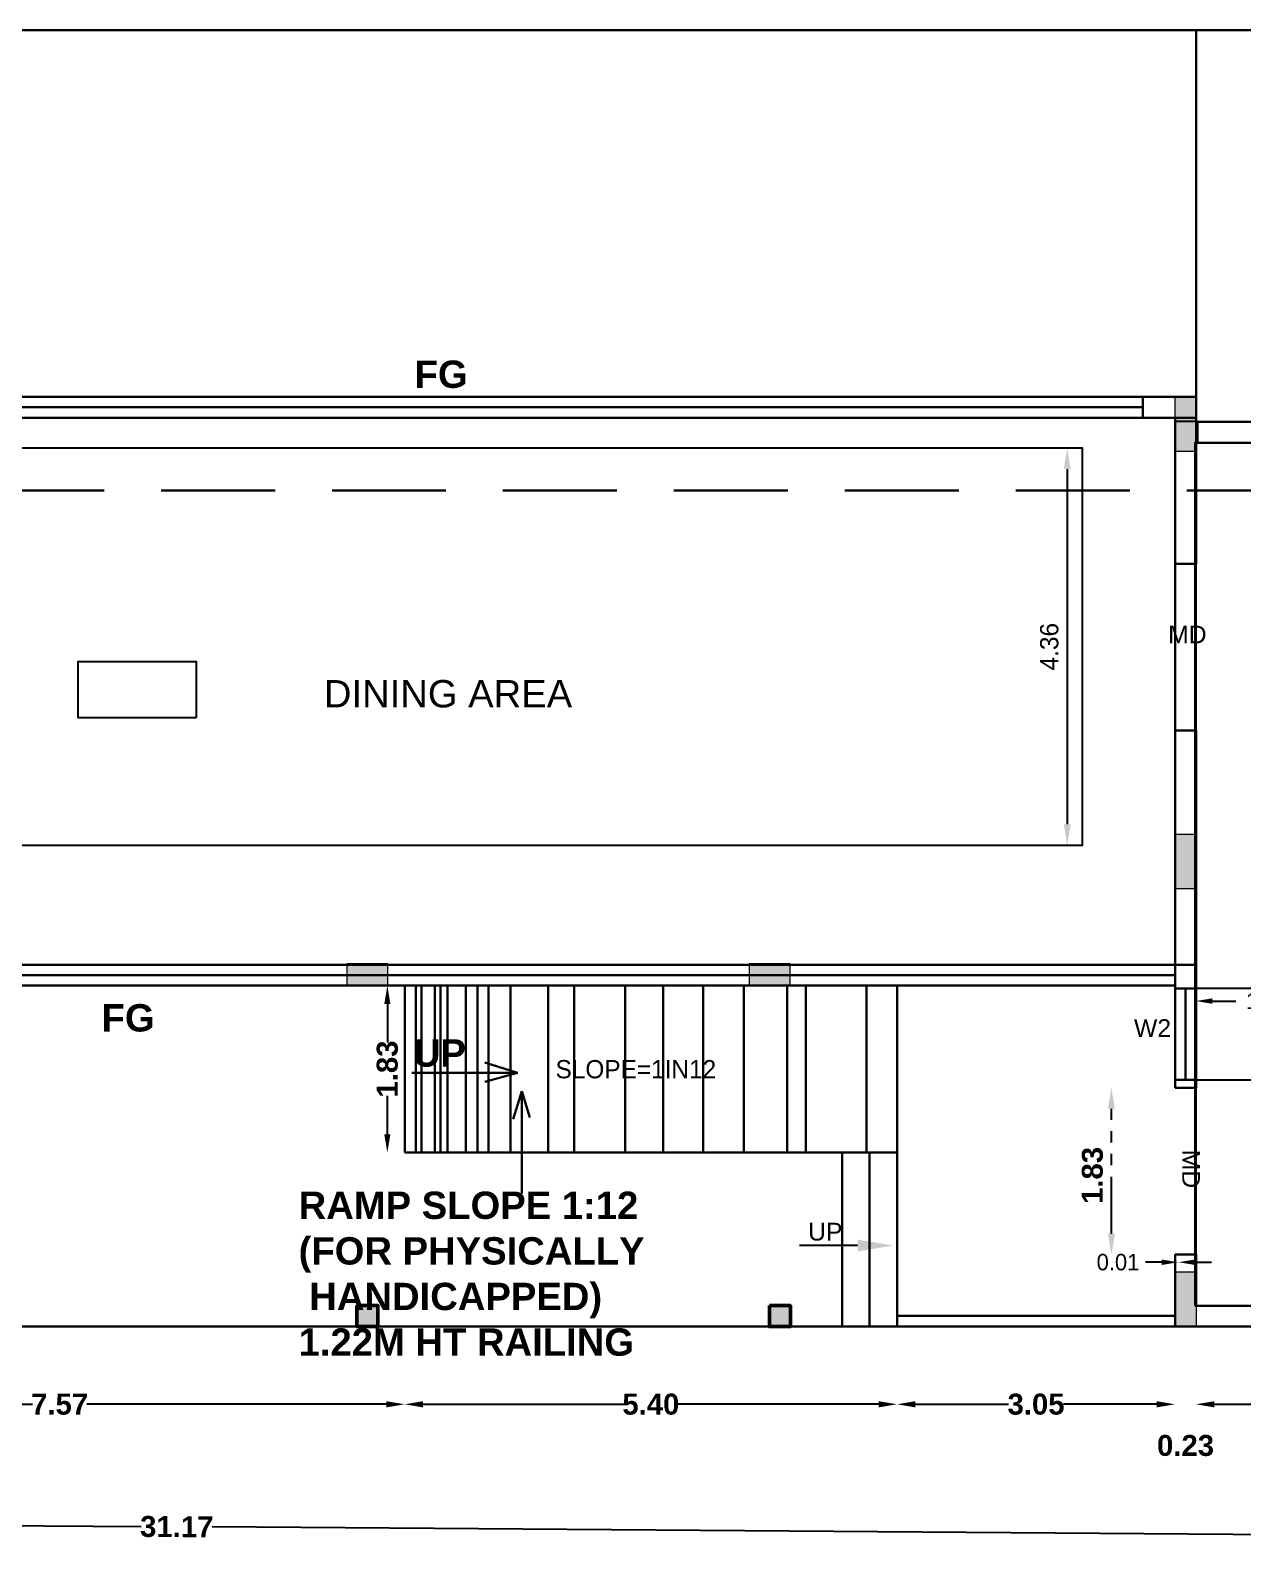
# Model space of a CAD drawing. Header units: metres. Extents: x 515 to 706, y -4 to 163.
# Drawn here: x 538.1 to 551.4, y 91.22 to 107.79 of the extents above; entities that cross this region are included whole.
import ezdxf
from ezdxf import colors
from ezdxf.entities.mleader import LeaderData, LeaderLine
from ezdxf.math import Vec2, Vec3

# ---------------------------------------------------------------- set-up
doc = ezdxf.new("R2010")
doc.units = ezdxf.units.M
doc.header["$MEASUREMENT"] = 0
doc.linetypes.add('DASHED2', pattern=[0.375, 0.25, -0.125])
doc.linetypes.add('PHANTOM2', pattern=[1.25, 0.625, -0.125, 0.125, -0.125, 0.125, -0.125])
for name, color, linetype, lineweight in [('BLK_1_DA_RAMP_1', 1, 'Continuous', 13), ('BLK_1_FLR_0_BLT_UP_AREA', 140, 'Continuous', 30), ('BLK_1_FLR_0_CARPET_AREA', 14, 'Continuous', 30), ('BLK_1_FLR_0_EXIT_WIDTH_STAIR', 4, 'Continuous', 30), ('BLK_1_PORTICO_1', 5, 'Continuous', 30)]:
    doc.layers.add(name, color=color, linetype=linetype, lineweight=lineweight)
for name, color, linetype in [('BLK_1_FLR_0_AC_ROOM_1', 3, 'Continuous'), ('BLK_1_FLR_0_ACROOM_1_LIGHT_VENTILATION_1', 3, 'Continuous'), ('BLK_1_FLR_0_REGULAR_ROOM_1', 3, 'Continuous'), ('BLK_1_FLR_0_ROOM_1_LIGHT_0', 3, 'Continuous')]:
    doc.layers.add(name, color=color, linetype=linetype)
doc.styles.add('ARIAL', font='arialbd.ttf', dxfattribs={"height": 0.23})
doc.styles.add('PDF Swiss721BT-RomanCondensed', font='arial.ttf')
doc.styles.add('Swiss Bold', font='swissb.ttf')
doc.styles.add('working', font='arialbd.ttf', dxfattribs={"height": 0.23})
doc.dimstyles.new('new model', dxfattribs={"dimtxt": 0.23, "dimasz": 0.2, "dimexe": 0.1, "dimexo": 0.1, "dimgap": 0, "dimtad": 0, "dimzin": 1, "dimdsep": 46, "dimtxsty": 'working', "dimcen": 0.09, "dimse1": 1, "dimse2": 1, "dimclrd": 256, "dimclrt": 256, "dimadec": 1, "dimazin": 0, "dimtfac": 1, "dimtofl": 0, "dimtmove": 0, "dimatfit": 3, "dimfxl": 0, "dimtolj": 1, "dimtzin": 0, "dimlwd": -1, "dimlwe": -1, "dimarcsym": 0})
doc.dimstyles.new('OPEN SPACE', dxfattribs={"dimtxt": 0.23, "dimasz": 0.23, "dimexe": 0.1875, "dimexo": 0.0625, "dimgap": 0.09, "dimtad": 3, "dimzin": 0, "dimdsep": 46, "dimtxsty": 'ARIAL', "dimcen": 0.09, "dimse1": 1, "dimse2": 1, "dimclrd": 256, "dimclre": 256, "dimadec": 0, "dimazin": 0, "dimtfac": 0.5, "dimtix": 1, "dimtmove": 0, "dimatfit": 3, "dimfxl": 0, "dimtolj": 1, "dimtzin": 0, "dimarcsym": 0})
doc.dimstyles.get("Standard").update_dxf_attribs({"dimtxt": 0.18, "dimasz": 0.18, "dimexe": 0.18, "dimexo": 0.0625, "dimgap": 0.09, "dimtad": 0, "dimtih": 1, "dimtoh": 1, "dimdec": 4, "dimzin": 0, "dimdsep": 46, "dimtxsty": 'Standard', "dimcen": 0.09, "dimadec": 0, "dimazin": 0, "dimtfac": 1, "dimtdec": 4, "dimtofl": 0, "dimtmove": 0, "dimatfit": 3, "dimfxl": 0, "dimtolj": 1, "dimtzin": 0, "dimarcsym": 0})
doc.dimstyles.new('Standard$0', dxfattribs={"dimtxt": 0.2, "dimasz": 0.23, "dimexe": 0.1805, "dimexo": 0.0625, "dimgap": 0.0955, "dimtad": 1, "dimzin": 0, "dimdsep": 46, "dimtxsty": 'Standard', "dimcen": 0, "dimdle": 440, "dimse1": 1, "dimse2": 1, "dimclrd": 256, "dimclrt": 256, "dimadec": 0, "dimazin": 0, "dimtfac": 1, "dimtofl": 0, "dimtmove": 0, "dimatfit": 3, "dimfxl": 0, "dimtolj": 1, "dimarcsym": 0})

# ---------------------------------------------------------------- blocks, each defined once
blk = doc.blocks.new('*D164')
at = {"layer": 'BLK_1_FLR_0_EXIT_WIDTH_STAIR', "color": 1, "linetype": 'PHANTOM2', "lineweight": -2}
blk.add_line((549.955, 94.588), (549.955, 95.958), dxfattribs=at)
at = {"layer": 'BLK_1_FLR_0_EXIT_WIDTH_STAIR', "color": 1, "lineweight": 40}
for points in [[(549.916, 95.958), (549.993, 95.958), (549.955, 96.188)], [(549.916, 94.588), (549.993, 94.588), (549.955, 94.358)]]:
    blk.add_solid(points, dxfattribs=at)
at = {"layer": 'Defpoints', "color": 0, "lineweight": 40}
for p in [(549.955, 96.188), (550.653, 96.188), (550.653, 94.358)]:
    blk.add_point(p, dxfattribs=at)
at = {"layer": 'BLK_1_FLR_0_EXIT_WIDTH_STAIR', "color": 1, "insert": (549.747, 95.227), "char_height": 0.23, "attachment_point": 5, "rotation": 89.9977, "style": 'ARIAL'}
blk.add_mtext('\\A1;1.83', dxfattribs=at)
blk = doc.blocks.new('*D39')
at = {"layer": 'BLK_1_PORTICO_1', "color": 0, "lineweight": -2}
for p, q in [((550.507, 94.275), (550.327, 94.275)), ((550.872, 94.275), (551.052, 94.275))]:
    blk.add_line(p, q, dxfattribs=at)
at = {"layer": 'BLK_1_PORTICO_1', "color": 0, "lineweight": 40}
for points in [[(550.507, 94.305), (550.507, 94.245), (550.687, 94.275)], [(550.872, 94.305), (550.872, 94.245), (550.692, 94.275)]]:
    blk.add_solid(points, dxfattribs=at)
at = {"layer": 'Defpoints', "color": 0, "lineweight": 40}
for p in [(550.687, 94.298), (550.692, 94.298), (550.687, 94.275)]:
    blk.add_point(p, dxfattribs=at)
at = {"layer": 'BLK_1_PORTICO_1', "color": 0, "insert": (550.027, 94.275), "char_height": 0.18, "attachment_point": 5}
blk.add_mtext('\\A1;0.01', dxfattribs=at)
blk = doc.blocks.new('*D256')
at = {"layer": 'BLK_1_FLR_0_ACROOM_1_LIGHT_VENTILATION_1', "lineweight": -2}
blk.add_line((549.47, 102.975), (549.47, 99.079), dxfattribs=at)
at = {"layer": 'BLK_1_FLR_0_ACROOM_1_LIGHT_VENTILATION_1', "lineweight": 40}
for points in [[(549.432, 102.975), (549.508, 102.975), (549.47, 103.205)], [(549.432, 99.079), (549.508, 99.079), (549.47, 98.849)]]:
    blk.add_solid(points, dxfattribs=at)
at = {"layer": 'Defpoints', "color": 0, "lineweight": 40}
for p in [(549.636, 103.205), (549.47, 98.849), (549.636, 98.849)]:
    blk.add_point(p, dxfattribs=at)
at = {"layer": 'BLK_1_FLR_0_ACROOM_1_LIGHT_VENTILATION_1', "insert": (549.274, 101.027), "char_height": 0.2, "attachment_point": 5, "rotation": 90}
blk.add_mtext('\\A1;4.36', dxfattribs=at)
blk = doc.blocks.new('sfdfds')
at = {"lineweight": 15}
h = blk.add_hatch(color=1, dxfattribs=at)
h.dxf.hatch_style = 1
h.paths.add_polyline_path([(788.142, -179.821), (788.592, -179.821), (788.592, -179.591), (788.142, -179.591)])
at = {"color": 1, "lineweight": 15}
blk.add_lwpolyline([(788.142, -179.821), (788.592, -179.821), (788.592, -179.591), (788.142, -179.591)], close=True, dxfattribs=at)
blk = doc.blocks.new('0.23x 0.23')
at = {"lineweight": 50}
h = blk.add_hatch(color=1, dxfattribs=at)
h.dxf.hatch_style = 1
h.paths.add_polyline_path([(780.034, -174.426), (780.264, -174.426), (780.264, -174.196), (780.034, -174.196)])
at = {"color": 1, "lineweight": 50}
blk.add_lwpolyline([(780.034, -174.426), (780.264, -174.426), (780.264, -174.196), (780.034, -174.196)], close=True, dxfattribs=at)
blk = doc.blocks.new('060x0.23')
at = {"lineweight": 13}
h = blk.add_hatch(color=1, dxfattribs=at)
h.dxf.hatch_style = 1
h.paths.add_polyline_path([(717.913, -158.901), (718.513, -158.901), (718.513, -159.131), (717.913, -159.131)])
at = {"color": 1, "lineweight": 13}
blk.add_lwpolyline([(717.913, -158.901), (718.513, -158.901), (718.513, -159.131), (717.913, -159.131)], close=True, dxfattribs=at)
blk = doc.blocks.new('*D765')
for p, q in [((542.013, 97.109), (542.013, 96.687)), ((542.013, 95.679), (542.013, 96.101))]:
    blk.add_line(p, q)
at = {"lineweight": 40}
for points in [[(541.979, 97.109), (542.046, 97.109), (542.013, 97.309)], [(541.979, 95.679), (542.046, 95.679), (542.013, 95.479)]]:
    blk.add_solid(points, dxfattribs=at)
at = {"layer": 'Defpoints', "color": 0, "lineweight": 40}
for p in [(542.203, 97.309), (542.013, 95.479), (542.203, 95.479)]:
    blk.add_point(p, dxfattribs=at)
at = {"lineweight": 30, "insert": (542.013, 96.394), "char_height": 0.23, "attachment_point": 5, "rotation": 90, "style": 'working'}
blk.add_mtext('\\A1;1.83', dxfattribs=at)
blk = doc.blocks.new('*D769')
for p, q in [((534.833, 92.717), (538.12, 92.717)), ((542.003, 92.717), (538.717, 92.717))]:
    blk.add_line(p, q)
at = {"lineweight": 40}
for points in [[(534.833, 92.75), (534.833, 92.683), (534.633, 92.717)], [(542.003, 92.75), (542.003, 92.683), (542.203, 92.717)]]:
    blk.add_solid(points, dxfattribs=at)
at = {"layer": 'Defpoints', "color": 0, "lineweight": 40}
for p in [(542.203, 95.479), (534.633, 93.799), (542.203, 92.717)]:
    blk.add_point(p, dxfattribs=at)
at = {"lineweight": 30, "insert": (538.418, 92.717), "char_height": 0.23, "attachment_point": 5, "style": 'working'}
blk.add_mtext('\\A1;7.57', dxfattribs=at)
blk = doc.blocks.new('*D770')
for p, q in [((542.403, 92.717), (544.606, 92.717)), ((547.403, 92.717), (545.201, 92.717))]:
    blk.add_line(p, q)
at = {"lineweight": 40}
for points in [[(542.403, 92.75), (542.403, 92.683), (542.203, 92.717)], [(547.403, 92.75), (547.403, 92.683), (547.603, 92.717)]]:
    blk.add_solid(points, dxfattribs=at)
at = {"layer": 'Defpoints', "color": 0, "lineweight": 40}
for p in [(542.203, 95.479), (547.603, 95.479), (547.603, 92.717)]:
    blk.add_point(p, dxfattribs=at)
at = {"lineweight": 30, "insert": (544.903, 92.717), "char_height": 0.23, "attachment_point": 5, "style": 'working'}
blk.add_mtext('\\A1;5.40', dxfattribs=at)
blk = doc.blocks.new('*D506')
for p, q in [((547.803, 92.717), (548.826, 92.717)), ((550.453, 92.717), (549.43, 92.717))]:
    blk.add_line(p, q)
at = {"lineweight": 40}
for points in [[(547.803, 92.75), (547.803, 92.683), (547.603, 92.717)], [(550.453, 92.75), (550.453, 92.683), (550.653, 92.717)]]:
    blk.add_solid(points, dxfattribs=at)
at = {"layer": 'Defpoints', "color": 0, "lineweight": 40}
for p in [(547.603, 95.479), (550.653, 93.569), (550.653, 92.717)]:
    blk.add_point(p, dxfattribs=at)
at = {"lineweight": 30, "insert": (549.128, 92.717), "char_height": 0.23, "attachment_point": 5, "style": 'working'}
blk.add_mtext('\\A1;3.05', dxfattribs=at)
blk = doc.blocks.new('*D771')
for p, q in [((550.453, 92.717), (550.253, 92.717)), ((551.083, 92.717), (551.283, 92.717))]:
    blk.add_line(p, q)
at = {"lineweight": 40}
for points in [[(550.453, 92.75), (550.453, 92.683), (550.653, 92.717)], [(551.083, 92.75), (551.083, 92.683), (550.883, 92.717)]]:
    blk.add_solid(points, dxfattribs=at)
at = {"layer": 'Defpoints', "color": 0, "lineweight": 40}
for p in [(550.883, 93.798), (550.653, 93.569), (550.883, 92.717)]:
    blk.add_point(p, dxfattribs=at)
at = {"lineweight": 30, "insert": (550.768, 92.264), "char_height": 0.23, "attachment_point": 5, "style": 'working'}
blk.add_mtext('\\A1;0.23', dxfattribs=at)
blk = doc.blocks.new('*D507')
for p, q in [((551.083, 92.717), (552.676, 92.717)), ((554.873, 92.717), (553.281, 92.717))]:
    blk.add_line(p, q)
at = {"lineweight": 40}
for points in [[(551.083, 92.75), (551.083, 92.683), (550.883, 92.717)], [(554.873, 92.75), (554.873, 92.683), (555.073, 92.717)]]:
    blk.add_solid(points, dxfattribs=at)
at = {"layer": 'Defpoints', "color": 0, "lineweight": 40}
for p in [(555.073, 94.169), (550.883, 93.798), (555.073, 92.717)]:
    blk.add_point(p, dxfattribs=at)
at = {"lineweight": 30, "insert": (552.978, 92.717), "char_height": 0.23, "attachment_point": 5, "style": 'working'}
blk.add_mtext('\\A1;4.19', dxfattribs=at)
blk = doc.blocks.new('*D509')
for p, q in [((524.319, 91.484), (539.314, 91.376)), ((555.087, 91.262), (540.091, 91.371))]:
    blk.add_line(p, q)
at = {"lineweight": 40}
for points in [[(524.319, 91.518), (524.318, 91.451), (524.119, 91.486)], [(555.087, 91.296), (555.086, 91.229), (555.287, 91.261)]]:
    blk.add_solid(points, dxfattribs=at)
at = {"layer": 'Defpoints', "color": 0, "lineweight": 40}
for p in [(524.135, 93.794), (555.303, 93.569), (524.119, 91.486)]:
    blk.add_point(p, dxfattribs=at)
at = {"lineweight": 30, "insert": (539.703, 91.373), "char_height": 0.23, "attachment_point": 5, "rotation": 359.5861, "style": 'working'}
blk.add_mtext('\\A1;31.17', dxfattribs=at)
blk = doc.blocks.new('*D887')
at = {"layer": 'BLK_1_FLR_0_ROOM_1_LIGHT_0', "color": 0, "lineweight": -2}
for p, q in [((550.883, 97.213), (550.883, 96.96)), ((551.063, 97.14), (551.318, 97.14)), ((552.533, 97.14), (552.278, 97.14)), ((552.713, 97.213), (552.713, 96.96))]:
    blk.add_line(p, q, dxfattribs=at)
at = {"layer": 'BLK_1_FLR_0_ROOM_1_LIGHT_0', "color": 0, "lineweight": 40}
for points in [[(551.063, 97.17), (551.063, 97.11), (550.883, 97.14)], [(552.533, 97.17), (552.533, 97.11), (552.713, 97.14)]]:
    blk.add_solid(points, dxfattribs=at)
at = {"layer": 'Defpoints', "color": 0, "lineweight": 40}
for p in [(550.883, 97.276), (552.713, 97.276), (550.883, 97.14)]:
    blk.add_point(p, dxfattribs=at)
at = {"layer": 'BLK_1_FLR_0_ROOM_1_LIGHT_0', "color": 0, "insert": (551.798, 97.14), "char_height": 0.18, "attachment_point": 5}
blk.add_mtext('\\A1;1.8300', dxfattribs=at)

msp = doc.modelspace()

# ---------------------------------------------------------------- linework, layer by layer
at = {"lineweight": 30}
for p, q in [((550.88327, 103.76882), (536.21499, 103.76882)), ((550.29783, 103.53882), (550.29783, 103.76882)), ((550.88323, 101.93618), (550.88323, 103.76883)), ((550.29783, 103.65382), (536.44499, 103.65382)), ((550.88323, 103.53883), (536.21499, 103.53882)), ((550.65323, 101.93618), (550.65323, 103.53886)), ((550.89776, 103.49545), (550.89776, 103.26517)), ((550.88327, 103.26548), (550.89776, 103.26548)), ((550.65323, 101.93618), (550.88325, 101.93618)), ((550.65323, 97.30883), (550.65323, 100.10618)), ((550.65323, 100.10618), (550.88323, 100.10618)), ((550.88323, 97.53883), (550.88323, 100.10618)), ((550.88323, 97.53883), (534.63332, 97.53887)), ((550.88323, 96.18809), (550.88323, 97.53883)), ((534.63332, 97.42387), (550.65323, 97.42387)), ((547.60314, 93.56854), (547.60315, 97.30884)), ((550.65326, 97.27583), (550.88326, 97.27583)), ((550.76826, 97.27583), (550.76826, 96.27583)), ((550.88324, 97.40721), (550.88325, 96.18809)), ((550.65323, 96.27583), (550.88326, 96.27583)), ((550.65321, 96.18809), (550.88325, 96.18809)), ((547.00315, 95.47885), (547.00315, 93.56854)), ((547.30315, 95.47885), (547.30315, 93.56854)), ((547.60315, 95.47885), (547.60315, 93.56854)), ((550.65326, 94.35809), (550.65326, 93.56854)), ((550.65326, 94.35809), (550.88326, 94.35809)), ((550.88323, 93.79848), (550.88323, 94.35809)), ((550.88326, 94.35809), (550.88326, 93.79848)), ((550.88314, 93.79855), (555.07331, 93.79855)), ((555.07331, 93.79848), (550.88314, 93.79848)), ((550.65314, 93.68854), (547.60314, 93.68854)), ((550.65314, 93.56854), (547.00315, 93.56854)), ((550.65314, 93.56854), (547.60314, 93.56854)), ((550.65314, 93.56854), (555.30323, 93.56856)), ((550.65314, 93.56855), (550.65314, 93.56854))]:
    msp.add_line(p, q, dxfattribs=at)
msp.add_line((550.89776, 103.49545), (550.65323, 103.49545))
at = {"linetype": 'DASHED2', "lineweight": 30, "ltscale": 5}
msp.add_line((555.78085, 102.73837), (523.40655, 102.73837), dxfattribs=at)
at = {"lineweight": 30, "ltscale": 0.25}
for p, q in [((542.20316, 95.47885), (542.20316, 97.30885)), ((542.32468, 95.47885), (542.32468, 97.30885)), ((542.38834, 95.47885), (542.38834, 97.30885)), ((542.533, 95.47885), (542.533, 97.30885)), ((542.59667, 95.47885), (542.59667, 97.30885)), ((542.67188, 95.47885), (542.67188, 97.30885)), ((542.87443, 95.47885), (542.87443, 97.30885)), ((543.00173, 95.47885), (543.00173, 97.30885)), ((543.12141, 95.47885), (543.12141, 97.30885)), ((543.364, 95.47885), (543.364, 97.30885)), ((543.77748, 95.47885), (543.77748, 97.30885)), ((544.06308, 95.47885), (544.06308, 97.30885)), ((544.62306, 95.47885), (544.62306, 97.30885)), ((545.03648, 95.47885), (545.03648, 97.30885)), ((545.47602, 95.47885), (545.47602, 97.30885)), ((545.92305, 95.47885), (545.92305, 97.30885)), ((546.39817, 95.47885), (546.39817, 97.30885)), ((546.60135, 95.47885), (546.60135, 97.30885)), ((547.2675, 95.47885), (547.2675, 97.30885)), ((543.43976, 96.35317), (543.08262, 96.4658)), ((543.44464, 96.35317), (542.28135, 96.35317)), ((543.08262, 96.25468), (543.43976, 96.35317)), ((543.48821, 96.15148), (543.39317, 95.84257)), ((543.48821, 96.15148), (543.48821, 95.02928)), ((543.48821, 96.15148), (543.57708, 95.86121))]:
    msp.add_line(p, q, dxfattribs=at)
at = {"lineweight": 30}
msp.add_lwpolyline([(550.65321, 96.18809), (550.65323, 97.30883), (534.63332, 97.30887), (534.63331, 93.56854), (524.13549, 93.56852), (524.13551, 98.13001)], dxfattribs=at)
for points in [[(542.20316, 95.47885), (547.60315, 95.47885), (547.60315, 97.30884), (542.20316, 97.30884)], [(547.00315, 93.56854), (547.60315, 93.56854), (547.60315, 95.47885), (547.00315, 95.47885)]]:
    msp.add_lwpolyline(points, close=True, dxfattribs=at)
at = {"layer": 'BLK_1_DA_RAMP_1', "lineweight": 30}
msp.add_lwpolyline([(542.2032, 95.47715), (547.60319, 95.47885), (547.60311, 97.31225), (542.20312, 97.31054)], close=True, dxfattribs=at)
at = {"layer": 'BLK_1_FLR_0_AC_ROOM_1', "color": 6, "lineweight": 30}
msp.add_lwpolyline([(534.63323, 97.5388), (550.65315, 97.5388), (550.65315, 103.53881), (534.63323, 103.53881)], close=True, dxfattribs=at)
at = {"layer": 'BLK_1_FLR_0_ACROOM_1_LIGHT_VENTILATION_1'}
for points in [[(535.73678, 98.84907), (549.63633, 98.84907), (549.63633, 103.20548), (535.73678, 103.20548)], [(539.91745, 100.24652), (538.61962, 100.24652), (538.61962, 100.86467), (539.91745, 100.86467)]]:
    msp.add_lwpolyline(points, close=True, dxfattribs=at)
at = {"layer": 'BLK_1_FLR_0_BLT_UP_AREA', "color": 56}
msp.add_lwpolyline([(555.30325, 112.54876), (555.30321, 93.56851), (550.65326, 93.56849), (524.13549, 93.56847), (524.13553, 106.13469), (525.86866, 106.13469), (525.86869, 118.0837), (536.4033, 118.0837), (536.40327, 108.01886), (550.54318, 108.01875), (550.54316, 112.54875)], close=True, dxfattribs=at)
at = {"layer": 'BLK_1_FLR_0_CARPET_AREA', "color": 56}
for points in [[(550.88312, 103.76753), (534.63431, 103.76753), (534.63431, 107.78762), (550.88312, 107.78762)], [(550.88317, 103.49416), (553.05435, 103.49416), (553.05435, 107.7875), (550.88317, 107.7875)], [(534.63431, 103.53752), (550.65304, 103.53752), (550.65304, 97.53756), (534.63431, 97.53756)], [(550.87321, 93.79725), (555.07316, 93.79725), (555.07316, 103.26327), (550.87321, 103.26327)]]:
    msp.add_lwpolyline(points, close=True, dxfattribs=at)
at = {"layer": 'BLK_1_FLR_0_REGULAR_ROOM_1', "color": 2}
msp.add_lwpolyline([(550.88314, 103.26489), (555.0831, 103.26489), (555.08314, 93.79855), (550.88314, 93.79855)], close=True, dxfattribs=at)
at = {"layer": 'BLK_1_FLR_0_ROOM_1_LIGHT_0', "color": 3}
msp.add_lwpolyline([(550.88314, 96.27583), (552.71314, 96.27583), (552.71314, 97.27583), (550.88314, 97.27583), (550.88314, 96.27583)], dxfattribs=at)

# ---------------------------------------------------------------- block references
at = {"lineweight": 30, "rotation": 270}
for name, p in [('060x0.23', (709.78435, 821.68221)), ('060x0.23', (709.78435, 816.88204)), ('060x0.23', (709.78435, 812.0819)), ('0.23x 0.23', (716.10569, 873.833)), ('0.23x 0.23', (720.62904, 873.83298))]:
    msp.add_blockref(name, p, dxfattribs=at)
at = {"lineweight": 30}
for p in [(-246.57219, 277.13961), (-242.15901, 277.13959)]:
    msp.add_blockref('sfdfds', p, dxfattribs=at)

# ---------------------------------------------------------------- texts
at = {"lineweight": 30, "char_height": 0.3, "width": 4.6721052, "style": 'Swiss Bold'}
for s, insert, attachment_point in [('\\A1;FG', (542.89328, 103.8611), 9), ('\\A1;FG', (539.45991, 96.80154), 9), ('\\A1;UP', (542.87548, 96.41606), 9), ('\\A1;RAMP SLOPE 1:12 \\P(FOR PHYSICALLY \\P HANDICAPPED)\\P1.22M HT RAILING', (541.03957, 93.24527), 7)]:
    msp.add_mtext(s, dxfattribs=dict(at, insert=insert, attachment_point=attachment_point))
at = {"lineweight": 30, "char_height": 0.194451, "style": 'PDF Swiss721BT-RomanCondensed'}
for s, insert, attachment_point in [('MD', (550.57692, 101.25784), 1), ('UP', (547.00551, 94.70748), 3)]:
    msp.add_mtext_dynamic_manual_height_columns(s, width=0.0527571, gutter_width=1.15, heights=[0], dxfattribs=dict(at, insert=insert, attachment_point=attachment_point))
at = {"lineweight": 30, "attachment_point": 1, "style": 'PDF Swiss721BT-RomanCondensed'}
for s, width, gutter_width, heights, insert, char_height, rotation in [('DINING AREA ', 18.5760613, 58.69565, [0.26346], (541.31643, 100.66089), 0.3, 0.00007), ('W2', 0.0527571, 1.15, [0], (550.20229, 96.94067), 0.194451, 0.00007), ('MD', 0.0527571, 1.15, [0], (550.92594, 95.50976), 0.194451, 270.00007)]:
    msp.add_mtext_dynamic_manual_height_columns(s, width=width, gutter_width=gutter_width, heights=heights, dxfattribs=dict(at, insert=insert, char_height=char_height, rotation=rotation))
at = {"layer": 'BLK_1_DA_RAMP_1', "lineweight": 30, "insert": (544.73848, 96.49254), "char_height": 0.2, "width": 1.8904692, "attachment_point": 2}
msp.add_mtext('SLOPE=1IN12', dxfattribs=at)

# ---------------------------------------------------------------- dimensions: what is measured, and where the dimension line sits
at = {"lineweight": 30}
dim = msp.add_linear_dim(base=(542.01268, 95.47885), p1=(542.20316, 97.30885), p2=(542.20316, 95.47885), angle=90, dimstyle='new model', override={"dimpost": '\\X', "dimtmove": 2}, dxfattribs=at)
dim.commit()
dim.dimension.update_dxf_attribs({"geometry": '*D765', "text_midpoint": (542.01268, 96.39385), "dimtype": 160})
for base, p1, p2, picture, middle in [((542.20316, 92.71672), (534.63336, 93.79854), (542.20316, 95.47885), '*D769', (538.41826, 92.71672)), ((547.60315, 92.71672), (542.20316, 95.47885), (547.60315, 95.47885), '*D770', (544.90315, 92.71672)), ((550.65314, 92.71672), (547.60315, 95.47885), (550.65314, 93.56854), '*D506', (549.12815, 92.71672)), ((555.07331, 92.71672), (550.88327, 93.79848), (555.07331, 94.16853), '*D507', (552.97829, 92.71672)), ((550.88327, 92.71672), (550.65314, 93.56854), (550.88327, 93.79848), '*D771', (550.76821, 92.26443))]:
    dim = msp.add_linear_dim(base=base, p1=p1, p2=p2, dimstyle='new model', override={"dimpost": '\\X', "dimtmove": 2}, dxfattribs=at)
    dim.commit()
    dim.dimension.update_dxf_attribs({"geometry": picture, "text_midpoint": middle})
dim = msp.add_aligned_dim(p1=(555.30321, 93.56855), p2=(524.1353, 93.79368), distance=2.30782, dimstyle='new model', override={"dimpost": '\\X'}, dxfattribs=at)
dim.commit()
dim.dimension.update_dxf_attribs({"geometry": '*D509', "text_midpoint": (539.70259, 91.37336)})
at = {"layer": 'BLK_1_FLR_0_ACROOM_1_LIGHT_VENTILATION_1', "color": 232}
dim = msp.add_aligned_dim(p1=(549.63633, 103.20548), p2=(549.63633, 98.84907), distance=-0.16645, dimstyle='Standard$0', dxfattribs=at)
dim.commit()
dim.dimension.update_dxf_attribs({"geometry": '*D256', "text_midpoint": (549.27438, 101.02728)})
at = {"layer": 'BLK_1_FLR_0_EXIT_WIDTH_STAIR', "color": 1}
dim = msp.add_linear_dim(base=(549.95472, 96.18807), p1=(550.65309, 94.35797), p2=(550.65316, 96.18805), angle=89.997722, dimstyle='OPEN SPACE', override={"dimpost": '\\X', "dimclrd": 1, "dimclrt": 1, "dimfxl": 0, "dimarcsym": 2}, dxfattribs=at)
dim.commit()
dim.dimension.update_dxf_attribs({"geometry": '*D164', "text_midpoint": (549.95468, 95.22739), "dimtype": 161})
at = {"layer": 'BLK_1_FLR_0_ROOM_1_LIGHT_0', "color": 232}
dim = msp.add_aligned_dim(p1=(552.71314, 97.27583), p2=(550.88314, 97.27583), distance=0.13551, dimstyle='Standard', dxfattribs=at)
dim.commit()
dim.dimension.update_dxf_attribs({"geometry": '*D887', "text_midpoint": (551.79814, 97.14032)})
at = {"layer": 'BLK_1_PORTICO_1', "color": 4}
dim = msp.add_linear_dim(base=(550.68654, 94.27486), p1=(550.69159, 94.29824), p2=(550.68654, 94.29824), dimstyle='Standard$0', override={"dimtxt": 0.18, "dimasz": 0.18, "dimexe": 0.18, "dimexo": 0.0625, "dimgap": 0.09, "dimtad": 0, "dimtih": 1, "dimtoh": 1, "dimdec": 2, "dimzin": 0, "dimlunit": 2, "dimpost": '', "dimcen": 0.09, "dimdle": 0, "dimclrd": 0, "dimclre": 0, "dimclrt": 0, "dimadec": 0, "dimtdec": 2, "dimtix": 0, "dimtofl": 0, "dimfrac": 0}, dxfattribs=at)
dim.commit()
dim.dimension.update_dxf_attribs({"geometry": '*D39', "text_midpoint": (550.02654, 94.27486)})

# ---------------------------------------------------------------- leaders
at = {"lineweight": 30}
ml = msp.add_multileader_mtext('Standard', dxfattribs=at)
ml.set_content('', color=256)
ml.set_leader_properties()
ml.build(insert=Vec2(0, 0))
ml.multileader.update_dxf_attribs({"text_right_attachment_type": 6, "dogleg_length": 0.36, "arrow_head_size": 0.39})
ctx = ml.context
ctx.base_point, ctx.char_height, ctx.arrow_head_size, ctx.landing_gap_size, ctx.plane_origin = Vec3(546.44484, 94.54839), 0.18, 0.39, 0.09, Vec3(547.56153, 94.45839)
ctx.right_attachment, ctx.text_align_type = 6, 2
notes = []
notes.append((ctx, [(0, (1, 1, 0), (546.76205, 94.45839), (-1, 0), 0.13721, [(0, [(547.56153, 94.45839)], 0, [])])]))
ctx.mtext.insert, ctx.mtext.alignment, ctx.mtext.flow_direction = Vec3(546.53484, 94.63839), 3, 5
for ctx, leaders in notes:
    for number, flags, end, landing, length, lines in leaders:
        leader = LeaderData()
        leader.index, (leader.has_last_leader_line, leader.has_dogleg_vector, leader.attachment_direction) = number, flags
        leader.last_leader_point, leader.dogleg_vector, leader.dogleg_length = Vec3(end), Vec3(landing), length
        for number, points, colour, breaks in lines:
            line = LeaderLine()
            line.index, line.vertices, line.color, line.breaks = number, Vec3.list(points), colors.encode_raw_color(colour), breaks
            leader.lines.append(line)
        ctx.leaders.append(leader)

doc.saveas('drawing.dxf')
